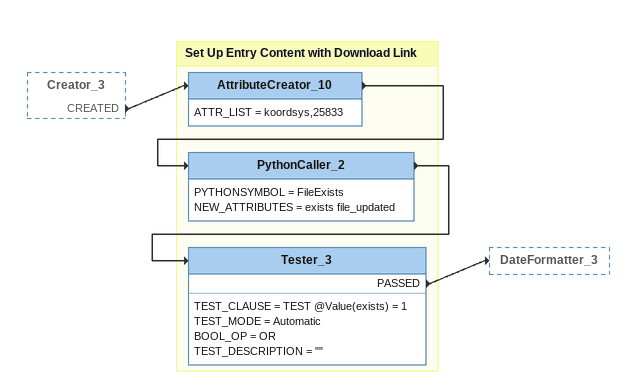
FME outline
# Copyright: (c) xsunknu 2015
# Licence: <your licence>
Creator_3 [outside]
    CREATED -> AttributeCreator_10

Bookmark: Set Up Entry Content with Download Link
AttributeCreator_10
    ATTR_LIST = koordsys,25833
    -> PythonCaller_2
PythonCaller_2
    PYTHONSYMBOL = FileExists
    NEW_ATTRIBUTES = exists file_updated
    -> Tester_3
Tester_3
    TEST_CLAUSE = TEST @Value(exists) = 1
    TEST_MODE = Automatic
    BOOL_OP = OR
    TEST_DESCRIPTION = ""
    PASSED -> DateFormatter_3
